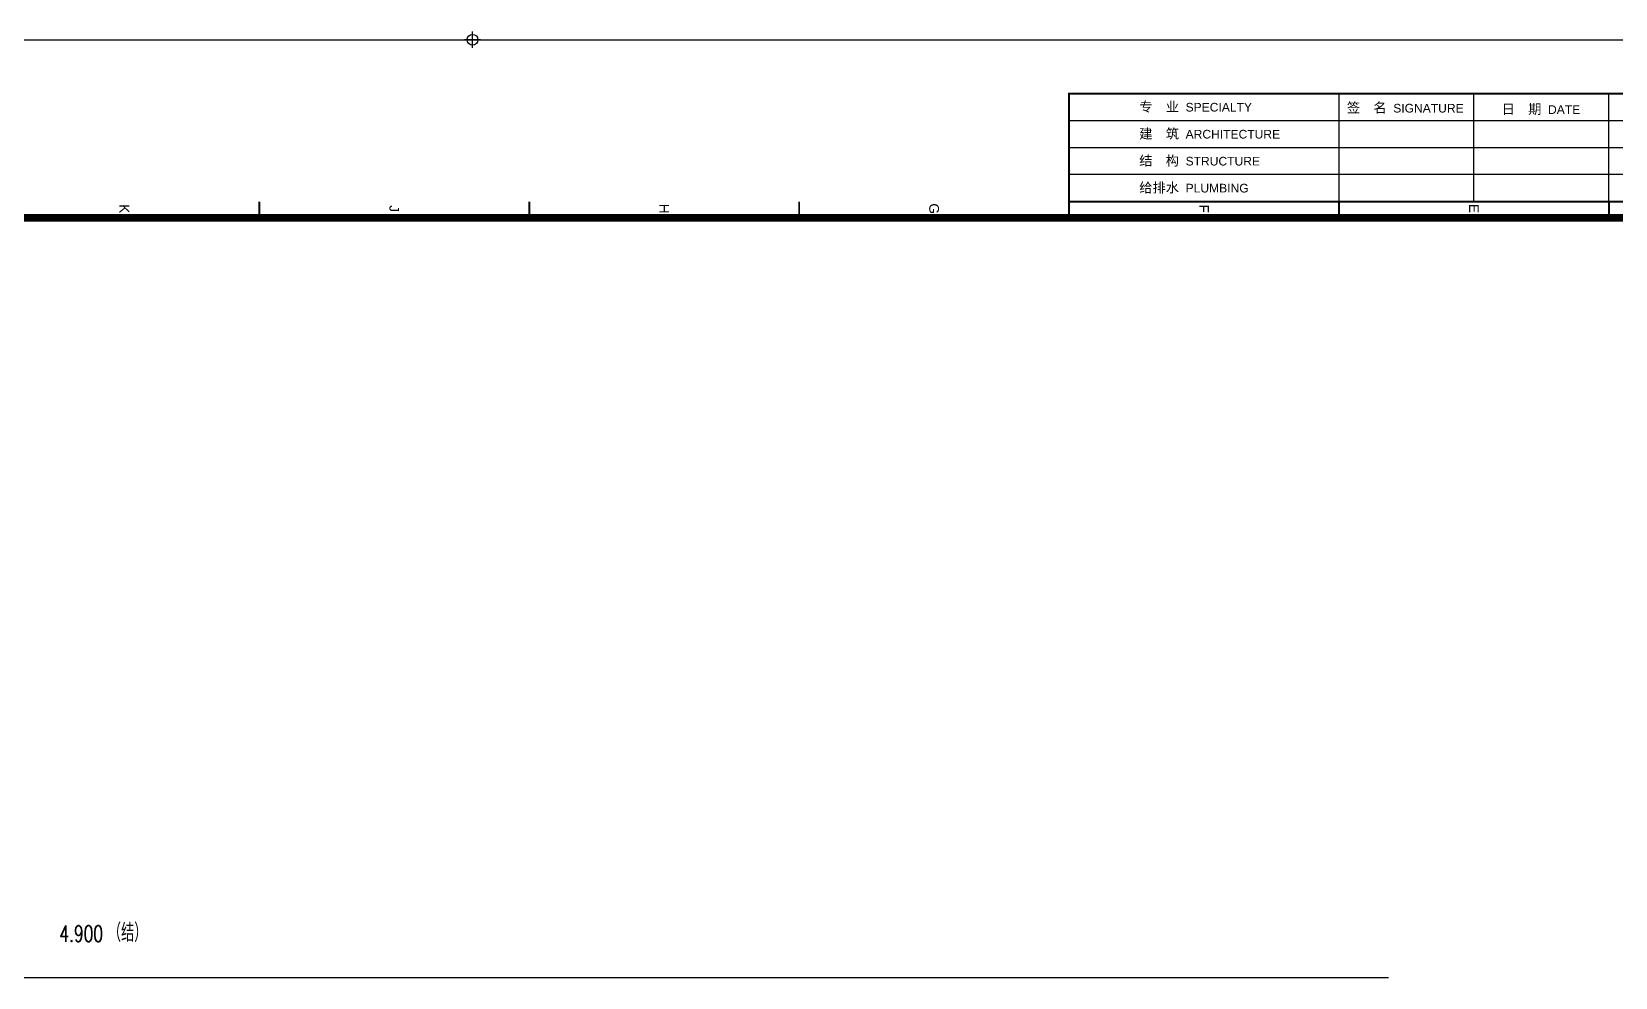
# Model space of a CAD drawing. Extents: x 447078 to 1776277, y 243534 to 519428.
# Drawn here: x 952096 to 996098, y 493141 to 519428 of the extents above; entities that cross this region are included whole.
import ezdxf
from ezdxf.enums import TextEntityAlignment as Align

# ---------------------------------------------------------------- set-up
doc = ezdxf.new("R2010")
doc.units = 0
doc.header["$LTSCALE"] = 1000
doc.header["$MEASUREMENT"] = 0
for name, color, linetype in [('A-OVER', 23, 'Continuous'), ('G-0-XREF', 2, 'Continuous'), ('G-ANNO-NOTE', 80, 'Continuous'), ('图框CCDI_B0GA0+0.00$0$G-ANNO-TEXT', 33, 'Continuous'), ('图框CCDI_B0GA0+0.00$0$G-BORD', 3, 'Continuous')]:
    doc.layers.add(name, color=color, linetype=linetype)
doc.styles.add('_TCH_DIM', font='SIMPLEX', dxfattribs={"bigfont": 'GBCBIG'})
doc.styles.add('图框CCDI_B0GA0+0.00$0$CCDI_T_G01', font='')
doc.styles.get('图框CCDI_B0GA0+0.00$0$CCDI_T_G01').set_extended_font_data('Arial')

# ---------------------------------------------------------------- blocks, each defined once
blk = doc.blocks.new('图框CCDI_B0GA0+0.00$0$MidPoitent')
for p, q in [((-1.5, 0), (1.5, 0)), ((0, -1.5), (0, 1.5))]:
    blk.add_line(p, q)
blk.add_circle((0, 0), 1)
blk = doc.blocks.new('图框CCDI_B0GA0+0.00')
at = {"layer": '图框CCDI_B0GA0+0.00$0$G-BORD'}
for p, q in [((1500, 83100), (1500, 53100)), ((2000, 83100), (2000, 53100)), ((2500, 83100), (2500, 53100)), ((3000, 63100), (1000, 63100)), ((3050, 63100), (3300, 63100)), ((3000, 60600), (1000, 60600)), ((3000, 58100), (1000, 58100)), ((3050, 58100), (3300, 58100)), ((3300, 53100), (3050, 53100)), ((3300, 53100), (3050, 53100)), ((3300, 48100), (3050, 48100)), ((3300, 48100), (3050, 48100)), ((3300, 43100), (3050, 43100)), ((3300, 43100), (3050, 43100)), ((3300, 38100), (3050, 38100)), ((3300, 38100), (3050, 38100))]:
    blk.add_line(p, q, dxfattribs=at)
blk.add_lwpolyline([(0, 84100), (118900, 84100), (118900, 0), (0, 0)], close=True, dxfattribs=at)
blk.add_lwpolyline([(3300, 83100, 35, 35, 0), (1000, 83100, 35, 35, 0), (1000, 53100, 35, 35, 0), (3300, 53100, 0, 0, 0)], format="xyseb", dxfattribs=at)
at = {"layer": '图框CCDI_B0GA0+0.00$0$G-BORD', "const_width": 35}
for points in [[(3000, 83100), (3000, 53100)], [(3300, 83100), (3300, 63100)], [(3300, 63100), (3000, 63100)], [(3300, 58100), (3000, 58100)], [(3300, 48100), (3000, 48100)], [(3300, 43100), (3000, 43100)], [(3300, 38100), (3000, 38100)]]:
    blk.add_lwpolyline(points, dxfattribs=at)
at = {"layer": '图框CCDI_B0GA0+0.00$0$G-BORD', "const_width": 140}
blk.add_lwpolyline([(3300, 83100), (117900, 83100), (117900, 1000), (3300, 1000)], close=True, dxfattribs=at)
at = {"layer": '图框CCDI_B0GA0+0.00$0$G-BORD', "xscale": 100, "yscale": 100, "zscale": 100, "rotation": 180}
blk.add_blockref('图框CCDI_B0GA0+0.00$0$MidPoitent', (0, 42050), dxfattribs=at)
at = {"layer": '图框CCDI_B0GA0+0.00$0$G-ANNO-TEXT', "style": '图框CCDI_B0GA0+0.00$0$CCDI_T_G01'}
for s, p in [('E', (3128, 60600)), ('F', (3130, 55600)), ('G', (3130, 50600)), ('H', (3130, 45600)), ('J', (3130, 40600)), ('K', (3130, 35600))]:
    blk.add_text(s, height=180, dxfattribs=at).set_placement(p, align=Align.MIDDLE_CENTER)
at = {"layer": '图框CCDI_B0GA0+0.00$0$G-ANNO-TEXT', "char_height": 200, "rotation": 90, "style": '图框CCDI_B0GA0+0.00$0$CCDI_T_G01'}
for s, insert, width, attachment_point, line_spacing_factor in [('{\\fSimSun|b0|i0|c134|p54;\\H0.9x;日  期 \\fArial|b0|i0|c0|p39;\\H0.8889x;DATE}', (1295, 61841), 2500, 5, 0.96), ('{\\fSimSun|b0|i0|c134|p54;\\H0.9x;签  名 \\fArial|b0|i0|c0|p34;\\H0.8889x;SIGNATURE}', (1268, 58246), 3400, 4, 0.9), ('{\\fSimSun|b0|i0|c134|p54;\\H0.9x;建  筑\\fSimSun|b0|i0|c0|p54; \\fArial|b0|i0|c0|p34;\\H0.8889x;ARCHITECTURE}', (1750, 54400), 5000, 4, 0.9), ('{\\fSimSun|b0|i0|c134|p54;\\H0.9x;结  构\\fSimSun|b0|i0|c0|p54; \\fArial|b0|i0|c0|p34;\\H0.8889x;STRUCTURE}', (2250, 54400), 5000, 4, 0.9), ('{\\fSimSun|b0|i0|c134|p54;\\H0.9x;专  业\\fSimSun|b0|i0|c0|p54; \\fArial|b0|i0|c0|p34;\\H0.8889x;SPECIALTY}', (1250, 54400), 5000, 4, 0.9), ('{\\fSimSun|b0|i0|c134|p54;\\H0.9x;给排水\\fSimSun|b0|i0|c0|p54; \\fArial|b0|i0|c0|p34;\\H0.8889x;PLUMBING}', (2750, 54400), 3400, 4, 0.9)]:
    blk.add_mtext(s, dxfattribs=dict(at, insert=insert, width=width, attachment_point=attachment_point, line_spacing_factor=line_spacing_factor))

msp = doc.modelspace()

# ---------------------------------------------------------------- linework, layer by layer
at = {"layer": 'A-OVER'}
msp.add_line((951395.6, 493141.4), (989795.6, 493141.4), dxfattribs=at)

# ---------------------------------------------------------------- block references
at = {"layer": 'G-0-XREF', "xscale": 1.5, "yscale": 1.5, "zscale": 1.5, "rotation": 270}
msp.add_blockref('图框CCDI_B0GA0+0.00', (901270.2, 519203.4), dxfattribs=at)

# ---------------------------------------------------------------- texts
at = {"layer": 'G-ANNO-NOTE', "style": '_TCH_DIM'}
msp.add_text('（结）', height=506.38, dxfattribs=at).set_placement((954214.8, 494131.9))
at = {"layer": 'G-ANNO-NOTE', "style": '_TCH_DIM', "width": 0.705882}
msp.add_text('4.900', height=446.25, dxfattribs=at).set_placement((952864.8, 494131.9))

doc.saveas('drawing.dxf')
